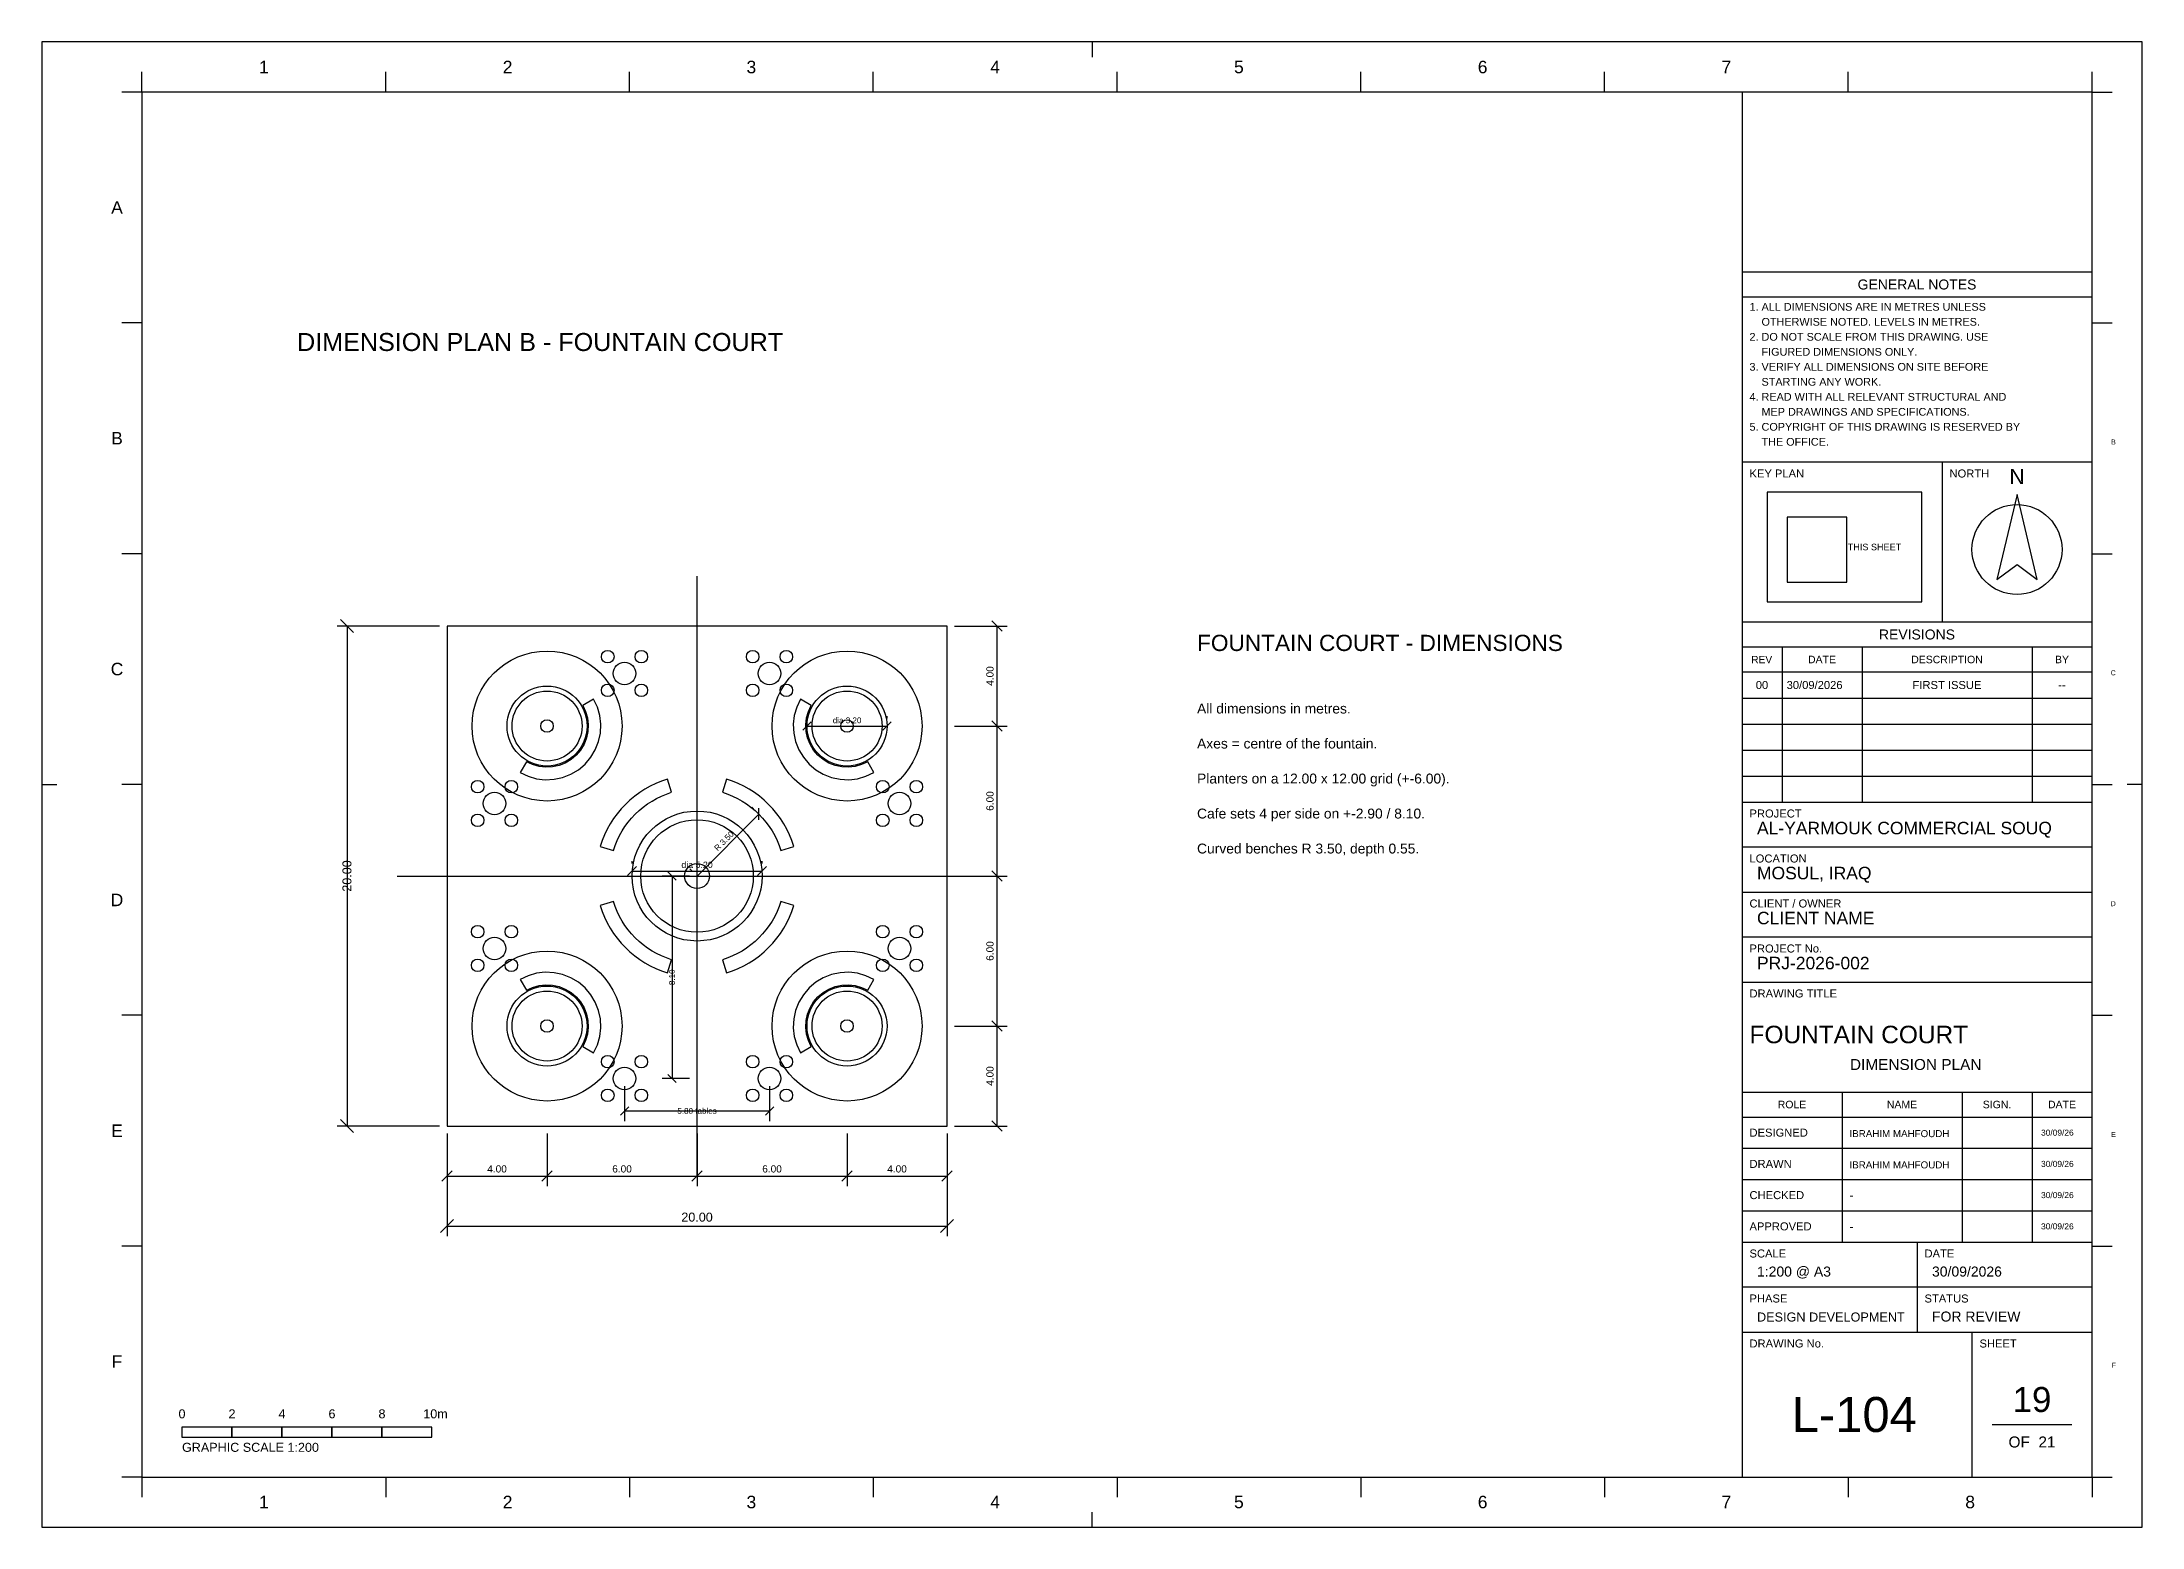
# Model space of a CAD drawing. Header units: metres. Extents: x 0 to 3661, y -5 to 371.
# Drawn here: x 3465 to 3549, y 0 to 59.4 of the extents above; entities that cross this region are included whole.
import ezdxf
from ezdxf.enums import TextEntityAlignment as Align

# ---------------------------------------------------------------- set-up
doc = ezdxf.new("R2010")
doc.units = ezdxf.units.M
doc.header["$MEASUREMENT"] = 0
for name, color, linetype in [('A3_FRAME', 7, 'Continuous'), ('A3_SHEET', 7, 'Continuous'), ('AXIS', 8, 'Continuous'), ('DIM', 1, 'Continuous'), ('EDGE', 7, 'Continuous'), ('L-PAVING', 253, 'Continuous'), ('L-PLANTERS', 42, 'Continuous'), ('L-SEATING', 32, 'Continuous'), ('L-SHRUBS', 94, 'Continuous'), ('L-TREES', 96, 'Continuous'), ('L-WATER', 150, 'Continuous'), ('TB_FIELDS', 7, 'Continuous'), ('TB_HEADINGS', 7, 'Continuous'), ('TB_LABELS', 7, 'Continuous'), ('TB_LINES_THICK', 7, 'Continuous'), ('TB_LINES_THIN', 7, 'Continuous'), ('TB_SYMBOLS', 7, 'Continuous'), ('TEXT', 7, 'Continuous'), ('TITLE', 1, 'Continuous')]:
    doc.layers.add(name, color=color, linetype=linetype)
doc.styles.get("Standard").update_dxf_attribs({"font": 'arial.ttf'})

msp = doc.modelspace()

# ---------------------------------------------------------------- linework, layer by layer
at = {"layer": 'A3_FRAME'}
for p, q in [((3507, 59.4), (3507, 58.8)), ((3465, 29.7), (3465.6, 29.7)), ((3549, 29.7), (3548.4, 29.7)), ((3507, 0), (3507, 0.6))]:
    msp.add_line(p, q, dxfattribs=at)
for points in [[(3469, 2), (3547, 2), (3547, 57.4), (3469, 57.4)], [(3533, 2), (3547, 2), (3547, 57.4), (3533, 57.4)]]:
    msp.add_lwpolyline(points, close=True, dxfattribs=at)
at = {"layer": 'A3_SHEET'}
msp.add_lwpolyline([(3465, 0), (3549, 0), (3549, 59.4), (3465, 59.4)], close=True, dxfattribs=at)
at = {"layer": 'AXIS'}
for p, q in [((3491.202, 14.04), (3491.202, 38.04)), ((3479.202, 26.04), (3503.202, 26.04))]:
    msp.add_line(p, q, dxfattribs=at)
at = {"layer": 'DIM'}
for p, q in [((3476.945, 36.297), (3477.459, 35.783)), ((3503.408, 35.834), (3502.997, 36.246)), ((3480.902, 36.04), (3476.802, 36.04)), ((3477.202, 36.04), (3477.202, 16.04)), ((3501.502, 36.04), (3503.602, 36.04)), ((3503.202, 32.04), (3503.202, 36.04)), ((3495.438, 31.875), (3495.767, 32.205)), ((3495.602, 32.34), (3495.602, 32.44)), ((3495.602, 32.04), (3498.802, 32.04)), ((3498.638, 31.875), (3498.967, 32.205)), ((3498.802, 32.34), (3498.802, 32.44)), ((3501.502, 32.04), (3503.602, 32.04)), ((3501.502, 32.04), (3503.602, 32.04)), ((3503.408, 31.834), (3502.997, 32.246)), ((3503.408, 31.834), (3502.997, 32.246)), ((3503.202, 26.04), (3503.202, 32.04)), ((3493.465, 28.727), (3493.394, 28.798)), ((3493.677, 28.282), (3493.677, 28.748)), ((3491.202, 26.04), (3493.677, 28.515)), ((3488.422, 26.06), (3488.782, 26.42)), ((3488.602, 26.54), (3488.602, 26.64)), ((3488.602, 26.24), (3493.802, 26.24)), ((3490.902, 26.04), (3489.802, 26.04)), ((3490.038, 26.205), (3490.367, 25.875)), ((3490.202, 26.04), (3490.202, 17.94)), ((3490.99, 26.252), (3490.919, 26.323)), ((3491.202, 25.807), (3491.202, 26.273)), ((3493.622, 26.06), (3493.982, 26.42)), ((3493.802, 26.54), (3493.802, 26.64)), ((3501.502, 26.04), (3503.602, 26.04)), ((3501.502, 26.04), (3503.602, 26.04)), ((3503.408, 25.834), (3502.997, 26.246)), ((3503.408, 25.834), (3502.997, 26.246)), ((3503.202, 20.04), (3503.202, 26.04)), ((3503.408, 19.834), (3502.997, 20.246)), ((3503.408, 19.834), (3502.997, 20.246)), ((3501.502, 20.04), (3503.602, 20.04)), ((3501.502, 20.04), (3503.602, 20.04)), ((3503.202, 16.04), (3503.202, 20.04)), ((3488.302, 17.64), (3488.302, 16.24)), ((3490.902, 17.94), (3489.802, 17.94)), ((3490.038, 18.105), (3490.367, 17.775)), ((3494.102, 17.64), (3494.102, 16.24)), ((3488.467, 16.805), (3488.138, 16.475)), ((3494.267, 16.805), (3493.938, 16.475)), ((3480.902, 16.04), (3476.802, 16.04)), ((3476.945, 16.297), (3477.459, 15.783)), ((3494.102, 16.64), (3488.302, 16.64)), ((3501.502, 16.04), (3503.602, 16.04)), ((3503.408, 15.834), (3502.997, 16.246)), ((3481.202, 15.74), (3481.202, 11.64)), ((3481.202, 15.74), (3481.202, 13.64)), ((3485.202, 15.74), (3485.202, 13.64)), ((3485.202, 15.74), (3485.202, 13.64)), ((3491.202, 15.74), (3491.202, 13.64)), ((3491.202, 15.74), (3491.202, 13.64)), ((3497.202, 15.74), (3497.202, 13.64)), ((3497.202, 15.74), (3497.202, 13.64)), ((3501.202, 15.74), (3501.202, 11.64)), ((3501.202, 15.74), (3501.202, 13.64)), ((3480.997, 13.834), (3481.408, 14.246)), ((3481.202, 14.04), (3485.202, 14.04)), ((3484.997, 13.834), (3485.408, 14.246)), ((3484.997, 13.834), (3485.408, 14.246)), ((3485.202, 14.04), (3491.202, 14.04)), ((3490.997, 13.834), (3491.408, 14.246)), ((3490.997, 13.834), (3491.408, 14.246)), ((3491.202, 14.04), (3497.202, 14.04)), ((3496.997, 13.834), (3497.408, 14.246)), ((3496.997, 13.834), (3497.408, 14.246)), ((3497.202, 14.04), (3501.202, 14.04)), ((3500.997, 13.834), (3501.408, 14.246)), ((3480.945, 11.783), (3481.459, 12.297)), ((3481.202, 12.04), (3501.202, 12.04)), ((3500.945, 11.783), (3501.459, 12.297))]:
    msp.add_line(p, q, dxfattribs=at)
at = {"layer": 'EDGE'}
msp.add_lwpolyline([(3481.202, 16.04), (3501.202, 16.04), (3501.202, 36.04), (3481.202, 36.04)], close=True, dxfattribs=at)
at = {"layer": 'L-PAVING'}
msp.add_lwpolyline([(3481.202, 16.04), (3501.202, 16.04), (3501.202, 36.04), (3481.202, 36.04)], close=True, dxfattribs=at)
at = {"layer": 'L-PLANTERS'}
for centre in [(3485.202, 32.04), (3497.202, 32.04), (3485.202, 20.04), (3497.202, 20.04)]:
    msp.add_circle(centre, 1.6, dxfattribs=at)
at = {"layer": 'L-SEATING'}
for points in [[(3484.127, 30.178), (3484.445, 30.028), (3484.783, 29.931), (3485.132, 29.891), (3485.483, 29.908), (3485.826, 29.983), (3486.153, 30.112), (3486.454, 30.292), (3486.722, 30.52), (3486.95, 30.788), (3487.131, 31.089), (3487.26, 31.416), (3487.334, 31.759), (3487.351, 32.11), (3487.311, 32.459), (3487.214, 32.797), (3487.064, 33.115), (3486.631, 32.865), (3486.746, 32.621), (3486.82, 32.362), (3486.851, 32.094), (3486.838, 31.825), (3486.781, 31.561), (3486.682, 31.31), (3486.543, 31.079), (3486.369, 30.873), (3486.163, 30.699), (3485.932, 30.56), (3485.681, 30.461), (3485.418, 30.404), (3485.148, 30.391), (3484.88, 30.422), (3484.621, 30.496), (3484.377, 30.611)], [(3495.34, 33.115), (3495.19, 32.797), (3495.093, 32.459), (3495.053, 32.11), (3495.071, 31.759), (3495.145, 31.416), (3495.274, 31.089), (3495.455, 30.788), (3495.682, 30.52), (3495.95, 30.292), (3496.251, 30.112), (3496.578, 29.983), (3496.922, 29.908), (3497.273, 29.891), (3497.622, 29.931), (3497.959, 30.028), (3498.277, 30.178), (3498.027, 30.611), (3497.783, 30.496), (3497.524, 30.422), (3497.256, 30.391), (3496.987, 30.404), (3496.723, 30.461), (3496.472, 30.56), (3496.241, 30.699), (3496.035, 30.873), (3495.861, 31.079), (3495.722, 31.31), (3495.623, 31.561), (3495.566, 31.825), (3495.553, 32.094), (3495.584, 32.362), (3495.658, 32.621), (3495.773, 32.865)], [(3490.018, 29.913), (3489.784, 29.834), (3489.555, 29.74), (3489.332, 29.632), (3489.116, 29.512), (3488.908, 29.378), (3488.709, 29.231), (3488.519, 29.073), (3488.338, 28.904), (3488.169, 28.724), (3488.011, 28.533), (3487.865, 28.334), (3487.731, 28.126), (3487.61, 27.91), (3487.502, 27.687), (3487.409, 27.458), (3487.329, 27.224), (3487.855, 27.063), (3487.924, 27.266), (3488.005, 27.464), (3488.098, 27.656), (3488.202, 27.843), (3488.318, 28.022), (3488.444, 28.195), (3488.581, 28.359), (3488.727, 28.515), (3488.883, 28.661), (3489.047, 28.798), (3489.22, 28.924), (3489.4, 29.04), (3489.586, 29.145), (3489.779, 29.237), (3489.977, 29.318), (3490.179, 29.387)], [(3495.075, 27.224), (3494.996, 27.458), (3494.902, 27.687), (3494.795, 27.91), (3494.674, 28.126), (3494.54, 28.334), (3494.394, 28.533), (3494.235, 28.724), (3494.066, 28.904), (3493.886, 29.073), (3493.696, 29.231), (3493.496, 29.378), (3493.288, 29.512), (3493.072, 29.632), (3492.849, 29.74), (3492.621, 29.834), (3492.386, 29.913), (3492.226, 29.387), (3492.428, 29.318), (3492.626, 29.237), (3492.818, 29.145), (3493.005, 29.04), (3493.185, 28.924), (3493.357, 28.798), (3493.521, 28.661), (3493.677, 28.515), (3493.823, 28.359), (3493.96, 28.195), (3494.087, 28.022), (3494.202, 27.843), (3494.307, 27.656), (3494.4, 27.464), (3494.481, 27.266), (3494.549, 27.063)], [(3487.329, 24.856), (3487.409, 24.622), (3487.502, 24.393), (3487.61, 24.17), (3487.731, 23.954), (3487.865, 23.746), (3488.011, 23.547), (3488.169, 23.356), (3488.338, 23.176), (3488.519, 23.007), (3488.709, 22.849), (3488.908, 22.702), (3489.116, 22.569), (3489.332, 22.448), (3489.555, 22.34), (3489.784, 22.247), (3490.018, 22.167), (3490.179, 22.693), (3489.977, 22.762), (3489.779, 22.843), (3489.586, 22.936), (3489.4, 23.04), (3489.22, 23.156), (3489.047, 23.282), (3488.883, 23.419), (3488.727, 23.565), (3488.581, 23.721), (3488.444, 23.885), (3488.318, 24.058), (3488.202, 24.237), (3488.098, 24.424), (3488.005, 24.616), (3487.924, 24.814), (3487.855, 25.017)], [(3492.386, 22.167), (3492.621, 22.247), (3492.849, 22.34), (3493.072, 22.448), (3493.288, 22.569), (3493.496, 22.702), (3493.696, 22.849), (3493.886, 23.007), (3494.066, 23.176), (3494.235, 23.356), (3494.394, 23.547), (3494.54, 23.746), (3494.674, 23.954), (3494.795, 24.17), (3494.902, 24.393), (3494.996, 24.622), (3495.075, 24.856), (3494.549, 25.017), (3494.481, 24.814), (3494.4, 24.616), (3494.307, 24.424), (3494.202, 24.237), (3494.087, 24.058), (3493.96, 23.885), (3493.823, 23.721), (3493.677, 23.565), (3493.521, 23.419), (3493.357, 23.282), (3493.185, 23.156), (3493.005, 23.04), (3492.818, 22.936), (3492.626, 22.843), (3492.428, 22.762), (3492.226, 22.693)], [(3487.064, 18.965), (3487.214, 19.283), (3487.311, 19.621), (3487.351, 19.97), (3487.334, 20.321), (3487.26, 20.664), (3487.131, 20.991), (3486.95, 21.292), (3486.722, 21.56), (3486.454, 21.788), (3486.153, 21.968), (3485.826, 22.097), (3485.483, 22.172), (3485.132, 22.189), (3484.783, 22.149), (3484.445, 22.052), (3484.127, 21.902), (3484.377, 21.469), (3484.621, 21.584), (3484.88, 21.658), (3485.148, 21.689), (3485.418, 21.676), (3485.681, 21.619), (3485.932, 21.52), (3486.163, 21.381), (3486.369, 21.207), (3486.543, 21.001), (3486.682, 20.77), (3486.781, 20.519), (3486.838, 20.255), (3486.851, 19.986), (3486.82, 19.718), (3486.746, 19.459), (3486.631, 19.215)], [(3498.277, 21.902), (3497.959, 22.052), (3497.622, 22.149), (3497.273, 22.189), (3496.922, 22.172), (3496.578, 22.097), (3496.251, 21.968), (3495.95, 21.788), (3495.682, 21.56), (3495.455, 21.292), (3495.274, 20.991), (3495.145, 20.664), (3495.071, 20.321), (3495.053, 19.97), (3495.093, 19.621), (3495.19, 19.283), (3495.34, 18.965), (3495.773, 19.215), (3495.658, 19.459), (3495.584, 19.718), (3495.553, 19.986), (3495.566, 20.255), (3495.623, 20.519), (3495.722, 20.77), (3495.861, 21.001), (3496.035, 21.207), (3496.241, 21.381), (3496.472, 21.52), (3496.723, 21.619), (3496.987, 21.676), (3497.256, 21.689), (3497.524, 21.658), (3497.783, 21.584), (3498.027, 21.469)]]:
    msp.add_lwpolyline(points, close=True, dxfattribs=at)
for centre, radius in [((3487.63, 34.812), 0.25), ((3488.302, 34.14), 0.45), ((3488.974, 34.812), 0.25), ((3493.43, 34.812), 0.25), ((3494.102, 34.14), 0.45), ((3494.774, 34.812), 0.25), ((3487.63, 33.468), 0.25), ((3488.974, 33.468), 0.25), ((3493.43, 33.468), 0.25), ((3494.774, 33.468), 0.25), ((3482.43, 29.612), 0.25), ((3483.774, 29.612), 0.25), ((3498.63, 29.612), 0.25), ((3499.974, 29.612), 0.25), ((3483.102, 28.94), 0.45), ((3499.302, 28.94), 0.45), ((3482.43, 28.268), 0.25), ((3483.774, 28.268), 0.25), ((3498.63, 28.268), 0.25), ((3499.974, 28.268), 0.25), ((3482.43, 23.812), 0.25), ((3483.102, 23.14), 0.45), ((3483.774, 23.812), 0.25), ((3498.63, 23.812), 0.25), ((3499.302, 23.14), 0.45), ((3499.974, 23.812), 0.25), ((3482.43, 22.468), 0.25), ((3483.774, 22.468), 0.25), ((3498.63, 22.468), 0.25), ((3499.974, 22.468), 0.25), ((3487.63, 18.612), 0.25), ((3488.974, 18.612), 0.25), ((3493.43, 18.612), 0.25), ((3494.774, 18.612), 0.25), ((3488.302, 17.94), 0.45), ((3494.102, 17.94), 0.45), ((3487.63, 17.268), 0.25), ((3488.974, 17.268), 0.25), ((3493.43, 17.268), 0.25), ((3494.774, 17.268), 0.25)]:
    msp.add_circle(centre, radius, dxfattribs=at)
at = {"layer": 'L-SHRUBS'}
for centre in [(3485.202, 32.04), (3497.202, 32.04), (3485.202, 20.04), (3497.202, 20.04)]:
    msp.add_circle(centre, 1.4, dxfattribs=at)
at = {"layer": 'L-TREES'}
for centre, radius in [((3485.202, 32.04), 3), ((3497.202, 32.04), 3), ((3485.202, 32.04), 0.25), ((3497.202, 32.04), 0.25), ((3485.202, 20.04), 3), ((3497.202, 20.04), 3), ((3485.202, 20.04), 0.25), ((3497.202, 20.04), 0.25)]:
    msp.add_circle(centre, radius, dxfattribs=at)
at = {"layer": 'L-WATER'}
for radius in [2.6, 2.25, 0.5]:
    msp.add_circle((3491.202, 26.04), radius, dxfattribs=at)
at = {"layer": 'TB_LINES_THICK'}
for p, q in [((3533, 50.2), (3547, 50.2)), ((3533, 42.6), (3547, 42.6)), ((3533, 36.2), (3547, 36.2)), ((3533, 29), (3547, 29)), ((3533, 21.8), (3547, 21.8)), ((3533, 17.4), (3547, 17.4)), ((3533, 11.4), (3547, 11.4)), ((3533, 7.8), (3547, 7.8))]:
    msp.add_line(p, q, dxfattribs=at)
at = {"layer": 'TB_LINES_THIN'}
for p, q in [((3469, 57.4), (3469, 58.2)), ((3478.75, 57.4), (3478.75, 58.2)), ((3488.5, 57.4), (3488.5, 58.2)), ((3498.25, 57.4), (3498.25, 58.2)), ((3508, 57.4), (3508, 58.2)), ((3517.75, 57.4), (3517.75, 58.2)), ((3527.5, 57.4), (3527.5, 58.2)), ((3537.25, 57.4), (3537.25, 58.2)), ((3547, 57.4), (3547, 58.2)), ((3469, 57.4), (3468.2, 57.4)), ((3547, 57.4), (3547.8, 57.4)), ((3533, 49.2), (3547, 49.2)), ((3469, 48.167), (3468.2, 48.167)), ((3547, 48.167), (3547.8, 48.167)), ((3541, 42.6), (3541, 36.2)), ((3469, 38.933), (3468.2, 38.933)), ((3547, 38.933), (3547.8, 38.933)), ((3533, 35.2), (3547, 35.2)), ((3534.6, 35.2), (3534.6, 29)), ((3537.8, 35.2), (3537.8, 29)), ((3544.6, 35.2), (3544.6, 29)), ((3533, 34.2), (3547, 34.2)), ((3533, 33.16), (3547, 33.16)), ((3533, 32.12), (3547, 32.12)), ((3533, 31.08), (3547, 31.08)), ((3469, 29.7), (3468.2, 29.7)), ((3533, 30.04), (3547, 30.04)), ((3547, 29.7), (3547.8, 29.7)), ((3533, 27.2), (3547, 27.2)), ((3533, 25.4), (3547, 25.4)), ((3533, 23.6), (3547, 23.6)), ((3469, 20.467), (3468.2, 20.467)), ((3547, 20.467), (3547.8, 20.467)), ((3537, 17.4), (3537, 11.4)), ((3541.8, 17.4), (3541.8, 11.4)), ((3544.6, 17.4), (3544.6, 11.4)), ((3533, 16.4), (3547, 16.4)), ((3533, 15.15), (3547, 15.15)), ((3533, 13.9), (3547, 13.9)), ((3533, 12.65), (3547, 12.65)), ((3469, 11.233), (3468.2, 11.233)), ((3540, 11.4), (3540, 7.8)), ((3547, 11.233), (3547.8, 11.233)), ((3533, 9.6), (3547, 9.6)), ((3542.2, 7.8), (3542.2, 2)), ((3543, 4.1), (3546.2, 4.1)), ((3469, 2), (3468.2, 2)), ((3469, 2), (3469, 1.2)), ((3478.75, 2), (3478.75, 1.2)), ((3488.5, 2), (3488.5, 1.2)), ((3498.25, 2), (3498.25, 1.2)), ((3508, 2), (3508, 1.2)), ((3517.75, 2), (3517.75, 1.2)), ((3527.5, 2), (3527.5, 1.2)), ((3537.25, 2), (3537.25, 1.2)), ((3547, 2), (3547, 1.2)), ((3547, 2), (3547.8, 2))]:
    msp.add_line(p, q, dxfattribs=at)
for points in [[(3534, 37), (3540.2, 37), (3540.2, 41.4), (3534, 41.4)], [(3534.8, 37.8), (3537.2, 37.8), (3537.2, 40.4), (3534.8, 40.4)]]:
    msp.add_lwpolyline(points, close=True, dxfattribs=at)
at = {"layer": 'TB_SYMBOLS'}
for points in [[(3544, 41.3), (3543.2, 37.9), (3544, 38.5), (3544.8, 37.9)], [(3470.6, 3.6), (3472.6, 3.6), (3472.6, 4), (3470.6, 4)], [(3472.6, 3.6), (3474.6, 3.6), (3474.6, 4), (3472.6, 4)], [(3474.6, 3.6), (3476.6, 3.6), (3476.6, 4), (3474.6, 4)], [(3476.6, 3.6), (3478.6, 3.6), (3478.6, 4), (3476.6, 4)], [(3478.6, 3.6), (3480.6, 3.6), (3480.6, 4), (3478.6, 4)]]:
    msp.add_lwpolyline(points, close=True, dxfattribs=at)
msp.add_circle((3544, 39.1), 1.8, dxfattribs=at)

# ---------------------------------------------------------------- texts
at = {"layer": 'DIM'}
for s, height, rotation, p in [('4.00', 0.288, 90, (3503.062, 34.04)), ('6.00', 0.288, 90, (3503.062, 29.04)), ('R 3.50', 0.2304, 45, (3492.36, 27.357)), ('20.00', 0.36, 90, (3477.377, 26.04)), ('6.00', 0.288, 90, (3503.062, 23.04)), ('8.10', 0.2304, 90, (3490.314, 21.99)), ('4.00', 0.288, 90, (3503.062, 18.04))]:
    msp.add_text(s, height=height, rotation=rotation, dxfattribs=at).set_placement(p, align=Align.CENTER)
for s, height, p in [('dia 3.20', 0.2304, (3497.202, 32.152)), ('dia 5.20', 0.252, (3491.202, 26.363)), ('5.80 tables', 0.2304, (3491.202, 16.528)), ('4.00', 0.288, (3483.202, 14.18)), ('6.00', 0.288, (3488.202, 14.18)), ('6.00', 0.288, (3494.202, 14.18)), ('4.00', 0.288, (3499.202, 14.18)), ('20.00', 0.36, (3491.202, 12.215))]:
    msp.add_text(s, height=height, dxfattribs=at).set_placement(p, align=Align.CENTER)
at = {"layer": 'TB_FIELDS'}
for s, height, p in [('1. ALL DIMENSIONS ARE IN METRES UNLESS', 0.31, (3533.3, 48.652)), ('    OTHERWISE NOTED. LEVELS IN METRES.', 0.31, (3533.3, 48.052)), ('2. DO NOT SCALE FROM THIS DRAWING. USE', 0.31, (3533.3, 47.452)), ('    FIGURED DIMENSIONS ONLY.', 0.31, (3533.3, 46.852)), ('3. VERIFY ALL DIMENSIONS ON SITE BEFORE', 0.31, (3533.3, 46.252)), ('4. READ WITH ALL RELEVANT STRUCTURAL AND', 0.31, (3533.3, 45.052)), ('    STARTING ANY WORK.', 0.31, (3533.3, 45.652)), ('    MEP DRAWINGS AND SPECIFICATIONS.', 0.31, (3533.3, 44.452)), ('5. COPYRIGHT OF THIS DRAWING IS RESERVED BY', 0.31, (3533.3, 43.852)), ('    THE OFFICE.', 0.31, (3533.3, 43.252)), ('00', 0.32, (3533.551, 33.52)), ('30/09/2026', 0.32, (3534.784, 33.52)), ('FIRST ISSUE', 0.32, (3539.821, 33.52)), ('--', 0.32, (3545.651, 33.52)), ('AL-YARMOUK COMMERCIAL SOUQ', 0.5, (3533.6, 27.708)), ('MOSUL, IRAQ', 0.5, (3533.6, 25.908)), ('CLIENT NAME', 0.5, (3533.6, 24.108)), ('PRJ-2026-002', 0.5, (3533.6, 22.308)), ('DIMENSION PLAN', 0.44, (3537.318, 18.28)), ('IBRAHIM MAHFOUDH', 0.2799, (3537.3, 15.595)), ('30/09/26', 0.24, (3544.962, 15.655)), ('IBRAHIM MAHFOUDH', 0.2799, (3537.3, 14.345)), ('30/09/26', 0.24, (3544.962, 14.405)), ('-', 0.36, (3537.3, 13.095)), ('30/09/26', 0.24, (3544.962, 13.155)), ('-', 0.36, (3537.3, 11.845)), ('30/09/26', 0.24, (3544.962, 11.905)), ('1:200 @ A3', 0.4, (3533.6, 10.018)), ('30/09/2026', 0.4, (3540.6, 10.018)), ('DESIGN DEVELOPMENT', 0.3625, (3533.6, 8.218)), ('FOR REVIEW', 0.4, (3540.6, 8.218)), ('OF  21', 0.44, (3543.661, 3.18))]:
    msp.add_text(s, height=height, dxfattribs=at).set_placement(p)
at = {"layer": 'TB_HEADINGS'}
for s, height, p in [('GENERAL NOTES', 0.4, (3537.625, 49.5)), ('REVISIONS', 0.4, (3538.478, 35.5)), ('FOUNTAIN COURT', 0.7, (3533.3, 19.35)), ('L-104', 1.4, (3534.992, 3.8)), ('19', 1, (3543.823, 4.6))]:
    msp.add_text(s, height=height, dxfattribs=at).set_placement(p)
at = {"layer": 'TB_LABELS'}
for s, height, p in [('1', 0.5, (3473.681, 58.15)), ('2', 0.5, (3483.431, 58.15)), ('3', 0.5, (3493.181, 58.15)), ('4', 0.5, (3502.931, 58.15)), ('5', 0.5, (3512.681, 58.15)), ('6', 0.5, (3522.431, 58.15)), ('7', 0.5, (3532.181, 58.15)), ('A', 0.5, (3467.767, 52.533)), ('B', 0.5, (3467.767, 43.3)), ('B', 0.2, (3547.767, 43.3)), ('KEY PLAN', 0.32, (3533.3, 41.98)), ('NORTH', 0.32, (3541.3, 41.98)), ('THIS SHEET', 0.26, (3537.23, 39.07)), ('C', 0.5, (3467.748, 34.067)), ('REV', 0.2915, (3533.369, 34.55)), ('DATE', 0.3, (3535.641, 34.55)), ('DESCRIPTION', 0.3, (3539.768, 34.55)), ('BY', 0.3, (3545.521, 34.55)), ('C', 0.2, (3547.748, 34.067)), ('PROJECT', 0.32, (3533.3, 28.38)), ('LOCATION', 0.32, (3533.3, 26.58)), ('D', 0.5, (3467.748, 24.833)), ('CLIENT / OWNER', 0.32, (3533.3, 24.78)), ('D', 0.2, (3547.748, 24.833)), ('PROJECT No.', 0.32, (3533.3, 22.98)), ('DRAWING TITLE', 0.32, (3533.3, 21.18)), ('ROLE', 0.3, (3534.429, 16.75)), ('NAME', 0.3, (3538.795, 16.75)), ('SIGN.', 0.3, (3542.63, 16.75)), ('DATE', 0.3, (3545.241, 16.75)), ('E', 0.5, (3467.767, 15.6)), ('DESIGNED', 0.32, (3533.3, 15.615)), ('E', 0.2, (3547.767, 15.6)), ('DRAWN', 0.32, (3533.3, 14.365)), ('CHECKED', 0.32, (3533.3, 13.115)), ('APPROVED', 0.32, (3533.3, 11.865)), ('SCALE', 0.32, (3533.3, 10.78)), ('DATE', 0.32, (3540.3, 10.78)), ('PHASE', 0.32, (3533.3, 8.98)), ('STATUS', 0.32, (3540.3, 8.98)), ('F', 0.5, (3467.787, 6.367)), ('DRAWING No.', 0.32, (3533.3, 7.18)), ('SHEET', 0.32, (3542.5, 7.18)), ('F', 0.2, (3547.787, 6.367)), ('0', 0.36, (3470.46, 4.347)), ('2', 0.36, (3472.46, 4.347)), ('4', 0.36, (3474.46, 4.347)), ('6', 0.36, (3476.46, 4.347)), ('8', 0.36, (3478.46, 4.347)), ('10m', 0.36, (3480.251, 4.347)), ('GRAPHIC SCALE 1:200', 0.36, (3470.6, 3.007)), ('1', 0.5, (3473.681, 0.75)), ('2', 0.5, (3483.431, 0.75)), ('3', 0.5, (3493.181, 0.75)), ('4', 0.5, (3502.931, 0.75)), ('5', 0.5, (3512.681, 0.75)), ('6', 0.5, (3522.431, 0.75)), ('7', 0.5, (3532.181, 0.75)), ('8', 0.5, (3541.931, 0.75))]:
    msp.add_text(s, height=height, dxfattribs=at).set_placement(p)
at = {"layer": 'TB_SYMBOLS'}
msp.add_text('N', height=0.6, dxfattribs=at).set_placement((3543.697, 41.718))
at = {"layer": 'TEXT'}
for s, p in [('All dimensions in metres.', (3511.202, 32.54)), ('Axes = centre of the fountain.', (3511.202, 31.14)), ('Planters on a 12.00 x 12.00 grid (+-6.00).', (3511.202, 29.74)), ('Cafe sets 4 per side on +-2.90 / 8.10.', (3511.202, 28.34)), ('Curved benches R 3.50, depth 0.55.', (3511.202, 26.94))]:
    msp.add_text(s, height=0.396, dxfattribs=at).set_placement(p)
at = {"layer": 'TITLE'}
for s, height, p in [('DIMENSION PLAN B - FOUNTAIN COURT', 0.72, (3475.202, 47.04)), ('FOUNTAIN COURT - DIMENSIONS', 0.648, (3511.202, 35.04))]:
    msp.add_text(s, height=height, dxfattribs=at).set_placement(p)

doc.saveas('drawing.dxf')
